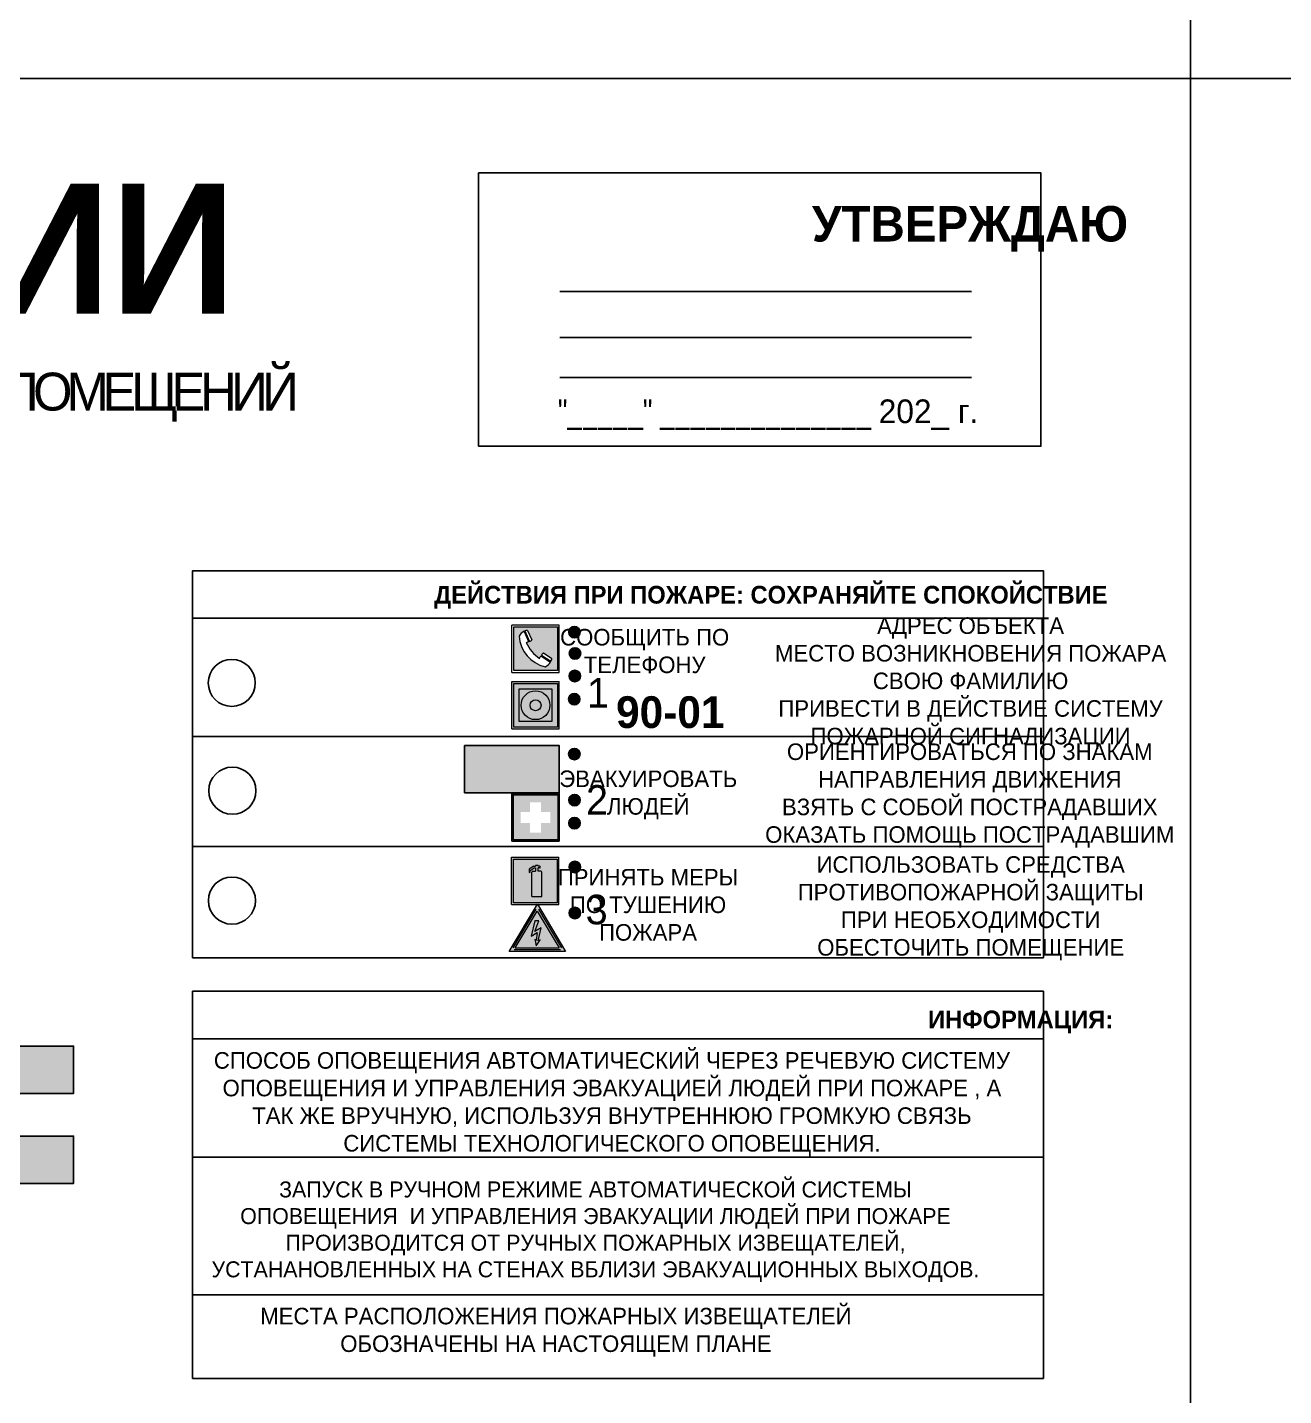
# Model space of a CAD drawing. Header units: millimetres. Extents: x 13810 to 67229, y 12374 to 21950.
# Drawn here: x 43382.2 to 43594.5, y 14326.4 to 14557.8 of the extents above; entities that cross this region are included whole.
import ezdxf

# ---------------------------------------------------------------- set-up
doc = ezdxf.new("R2010")
doc.units = ezdxf.units.MM
doc.layers.add('План_Штампы', color=7, linetype='Continuous')
doc.styles.add('обычный', font='arial.ttf')

# ---------------------------------------------------------------- blocks, each defined once
blk = doc.blocks.new('A$C3E6D3DDE')
at = {"lineweight": 5}
h = blk.add_hatch(color=40, dxfattribs=at)
h.paths.add_polyline_path([(24.1, 1.45), (16.46, -11.35), (31.74, -11.35)])
h.paths.add_polyline_path([(24.09, -0.46), (30.03, -10.41), (18.14, -10.41)], flags=16)
h.paths.add_polyline_path([(24.54, -3.08), (23.41, -6.02), (25.13, -5.01), (24.33, -8.5), (24.82, -8.27), (23.79, -9.86), (23.4, -8.04), (23.8, -8.43), (24.04, -6.29), (22.39, -7.25), (23.44, -3.08)], flags=0)
h = blk.add_hatch(color=256, dxfattribs=at)
h.paths.add_polyline_path([(24.37, 0.03, 0.567511), (23.82, 0.03), (17.59, -10.4, 0.582454), (17.86, -10.88), (30.32, -10.88, 0.582149), (30.6, -10.4)])
h.paths.add_polyline_path([(24.09, -0.46), (18.14, -10.41), (30.03, -10.41)], flags=16)
h.paths.add_polyline_path([(24.54, -3.08), (23.41, -6.02), (25.13, -5.01), (24.33, -8.5), (24.82, -8.27), (23.79, -9.86), (23.4, -8.04), (23.8, -8.43), (24.04, -6.29), (22.39, -7.25), (23.44, -3.08)], flags=0)
h = blk.add_hatch(color=40, dxfattribs=at)
h.paths.add_polyline_path([(24.09, -0.46), (18.14, -10.41), (30.03, -10.41)])
h.paths.add_polyline_path([(24.82, -8.27), (23.79, -9.86), (23.4, -8.04), (23.8, -8.43), (24.04, -6.29), (22.39, -7.25), (23.44, -3.08), (24.54, -3.08), (23.41, -6.02), (25.13, -5.01), (24.33, -8.5)], flags=16)
at = {"color": 40, "lineweight": 5}
for p, q in [((16.46, -11.35), (24.1, 1.45)), ((24.1, 1.45), (31.74, -11.35))]:
    blk.add_line(p, q, dxfattribs=at)
at = {"lineweight": 5}
for p, q in [((17.59, -10.4), (23.82, 0.03)), ((24.37, 0.03), (30.6, -10.4)), ((18.14, -10.41), (24.09, -0.46)), ((23.44, -3.08), (22.39, -7.25)), ((23.41, -6.02), (24.54, -3.08)), ((24.54, -3.08), (23.44, -3.08)), ((24.09, -0.46), (30.03, -10.41)), ((22.39, -7.25), (24.04, -6.29)), ((25.13, -5.01), (23.41, -6.02)), ((24.04, -6.29), (23.8, -8.43)), ((24.33, -8.5), (25.13, -5.01)), ((17.86, -10.88), (30.32, -10.88)), ((18.14, -10.41), (30.03, -10.41)), ((23.8, -8.43), (23.4, -8.04)), ((23.4, -8.04), (23.79, -9.86)), ((23.79, -9.86), (24.82, -8.27)), ((24.82, -8.27), (24.33, -8.5))]:
    blk.add_line(p, q, dxfattribs=at)
at = {"color": 50, "lineweight": 5}
blk.add_line((31.74, -11.35), (16.46, -11.35), dxfattribs=at)
blk = doc.blocks.new('A$C456E1F9C')
at = {"lineweight": 5}
h = blk.add_hatch(color=242, dxfattribs=at)
h.paths.add_polyline_path([(0.51, -1.47), (0.51, -13.26), (12.29, -13.26), (12.29, -1.47)])
h.paths.add_polyline_path([(5.42, -4.95, -0.254479), (4.78, -5.4), (3.52, -2.53, -0.209735), (4.23, -2.4)], flags=16)
h.paths.add_polyline_path([(8.53, -8.6), (10.87, -10.17), (10.54, -10.76), (8.03, -9.13, -0.192251)], flags=16)
h.paths.add_polyline_path([(4.61, -5.49, 0.005518), (3.87, -5.72, 0.128647), (7.49, -10.01, 0.00809), (7.83, -9.33), (10.47, -10.97, -0.16736), (8.99, -12.25, -0.327862), (1.95, -3.95, -0.166952), (3.36, -2.62)], flags=16)
at = {"color": 242, "lineweight": 5}
for p, q in [((0, -13.77), (0, -0.97)), ((12.8, -0.97), (0, -0.97)), ((4.61, -5.49), (3.36, -2.62)), ((3.52, -2.53), (4.78, -5.4)), ((4.23, -2.4), (5.42, -4.95)), ((12.8, -13.77), (12.8, -0.97)), ((7.83, -9.33), (10.47, -10.97)), ((8.03, -9.13), (10.54, -10.76)), ((10.81, -10.12), (8.53, -8.6)), ((10.54, -10.76), (10.8, -10.3)), ((10.8, -10.3), (10.81, -10.12)), ((0, -13.77), (12.8, -13.77))]:
    blk.add_line(p, q, dxfattribs=at)
blk.add_lwpolyline([(0.51, -1.47), (12.29, -1.47), (12.29, -13.26), (0.51, -13.26)], close=True, dxfattribs=at)
for centre, radius, start, end in [((4.59, -5.34), 2.99, 114.2845, 152.1974), ((4.02, -3.27), 0.891, 76.3284, 123.7092), ((11.12, -3.31), 9.19, 183.9915, 256.6009), ((14.98, -39.1), 35.17, 107.1487, 108.4135), ((13.86, -0.94), 11.08, 205.5536, 234.8762), ((4.68, -4.59), 0.824, 276.9621, 334.0723), ((-13.31, 0.8), 23.44, 332.5487, 334.4027), ((8.94, -9.5), 0.989, 114.4092, 157.9388), ((7.87, -9.46), 3, 291.9291, 329.9329)]:
    blk.add_arc(centre, radius, start, end, dxfattribs=at)
blk = doc.blocks.new('A$C54414219')
at = {"true_color": 0xffffff}
h = blk.add_hatch(color=7, dxfattribs=at)
h.paths.add_polyline_path([(2.39, -9.45), (2.39, -18.3), (11.23, -18.3), (11.23, -9.45)], flags=0)
h.paths.add_polyline_path([(10.71, -13.87, -1), (2.92, -13.87, -1)], flags=0)
h.paths.add_polyline_path([(8.3, -13.87, -1), (5.33, -13.87, -1)], flags=0)
h.paths.add_polyline_path([(0.41, -7.47), (0.41, -20.27), (13.21, -20.27), (13.21, -7.47)])
h.paths.add_polyline_path([(0.92, -19.77), (12.71, -19.77), (12.71, -7.98), (0.92, -7.98)], flags=16)
h.paths.add_polyline_path([(11.23, -9.45), (11.23, -18.3), (2.39, -18.3), (2.39, -9.45)], flags=0)
at = {"lineweight": 5}
h = blk.add_hatch(color=242, dxfattribs=at)
h.paths.add_polyline_path([(12.71, -7.98), (0.92, -7.98), (0.92, -19.77), (12.71, -19.77)])
h.paths.add_polyline_path([(11.23, -18.3), (2.39, -18.3), (2.39, -9.45), (11.23, -9.45)], flags=16)
h.paths.add_polyline_path([(10.71, -13.87, -1), (2.92, -13.87, -1)], flags=0)
h.paths.add_polyline_path([(8.3, -13.87, -1), (5.33, -13.87, -1)], flags=0)
at = {"true_color": 0xffffff}
h = blk.add_hatch(color=7, dxfattribs=at)
h.paths.add_polyline_path([(2.39, -9.45), (2.39, -18.3), (11.23, -18.3), (11.23, -9.45)])
h.paths.add_polyline_path([(10.71, -13.87, -1), (2.92, -13.87, -1)], flags=16)
h.paths.add_polyline_path([(8.3, -13.87, -1), (5.33, -13.87, -1)], flags=0)
at = {"lineweight": 5}
h = blk.add_hatch(color=242, dxfattribs=at)
h.paths.add_polyline_path([(2.92, -13.87, 1), (10.71, -13.87, 1)])
h.paths.add_polyline_path([(8.3, -13.87, -1), (5.33, -13.87, -1)], flags=16)
at = {"color": 242, "lineweight": 5}
for p, q in [((0.41, -20.27), (0.41, -7.47)), ((0.41, -7.47), (13.21, -7.47)), ((0.41, -7.47), (13.21, -7.47)), ((13.21, -20.27), (13.21, -7.47)), ((0.41, -20.27), (13.21, -20.27))]:
    blk.add_line(p, q, dxfattribs=at)
for points in [[(0.92, -7.98), (12.71, -7.98), (12.71, -19.77), (0.92, -19.77)], [(2.39, -9.45), (11.23, -9.45), (11.23, -18.3), (2.39, -18.3)]]:
    blk.add_lwpolyline(points, close=True, dxfattribs=at)
for radius in [3.89, 1.49]:
    blk.add_circle((6.81, -13.87), radius, dxfattribs=at)
blk = doc.blocks.new('A$C32E8229D')
at = {"true_color": 0xffffff}
blk.add_hatch(color=7, dxfattribs=at).paths.add_polyline_path([(0, 0), (0, -8), (16, -8), (16, 0)])
h = blk.add_hatch(color=126)
h.paths.add_polyline_path([(0.2, -0.2), (15.8, -0.2), (15.8, -7.8), (0.2, -7.8)])
h.paths.add_polyline_path([(13.49, -2.05), (12.08, -2.05), (11.37, -2.63, 0.162397), (11.29, -2.84), (11.29, -3.63), (10.35, -3.63), (10.35, -4.05), (11.68, -4.05), (11.68, -3.48), (12.26, -4.28), (11.29, -5.1), (11.29, -6.78), (11.85, -6.78), (11.85, -5.44), (12.8, -4.64), (12.8, -5.94), (14.46, -5.94), (14.46, -5.39), (13.45, -5.39), (13.45, -3.97), (12.46, -2.59), (13.15, -2.59), (13.69, -3.34), (14.18, -3)], flags=16)
h.paths.add_polyline_path([(10.74, -1.82, 1), (11.8, -1.82, 1)], flags=16)
h.paths.add_polyline_path([(9.39, -3.59), (5.99, -3.59), (6.56, -3.03), (5.91, -3.03), (5.1, -3.83), (5.91, -4.64), (6.56, -4.64), (5.99, -4.09), (9.39, -4.09)], flags=16)
h.paths.add_polyline_path([(4.29, -1.08), (1.72, -1.08), (1.72, -6.6), (4.29, -6.6)], flags=16)
at = {"color": 126}
blk.add_lwpolyline([(16, -8), (0, -8), (0, 0), (16, 0)], close=True, dxfattribs=at)
blk = doc.blocks.new('A$C18900ED3')
h = blk.add_hatch(color=126)
h.paths.add_polyline_path([(-0.18, -0.18), (-7.02, -0.18), (-7.02, -7.02), (-0.18, -7.02)])
h.paths.add_polyline_path([(-5.89, -4.46), (-5.89, -2.77), (-4.46, -2.77), (-4.46, -1.31), (-2.77, -1.31), (-2.77, -2.77), (-1.33, -2.77), (-1.33, -4.46), (-2.77, -4.46), (-2.77, -5.89), (-4.46, -5.89), (-4.46, -4.46)], flags=16)
at = {"color": 126}
for p, q in [((-7.2, 0), (-7.2, -7.2)), ((0, 0), (-7.2, 0)), ((0, -7.2), (0, 0)), ((-7.02, -7.02), (-7.02, -0.18)), ((-7.02, -0.18), (-0.18, -0.18)), ((-0.18, -0.18), (-0.18, -7.02)), ((-7.2, -7.2), (0, -7.2)), ((-0.18, -7.02), (-7.02, -7.02))]:
    blk.add_line(p, q, dxfattribs=at)
blk = doc.blocks.new('A$C3AD82952')
at = {"true_color": 0xf5f5ff}
h = blk.add_hatch(color=7, dxfattribs=at)
h.dxf.hatch_style = 1
h.paths.add_polyline_path([(8.21, 8.73, 0.414214), (7.89, 9.05), (7.22, 9.05), (7.22, 9.92), (7.59, 9.92, 1), (7.57, 10.36), (7.22, 10.36), (7.22, 10.6), (6.43, 10.6), (6.43, 10.36), (6.01, 10.36), (4.74, 9.59), (4.74, 8.69), (4.98, 8.73), (4.98, 9.26), (6.12, 9.91), (6.43, 9.91), (6.43, 9.05), (5.76, 9.05, 0.414214), (5.44, 8.73), (5.44, 2.2), (8.21, 2.2)], flags=0)
h.paths.add_polyline_path([(12.8, 12.8), (0, 12.8), (0, 0), (12.8, 0)])
h.paths.add_polyline_path([(0.51, 12.29), (12.29, 12.29), (12.29, 0.51), (0.51, 0.51)], flags=16)
h.paths.add_polyline_path([(4.74, 9.59), (6.01, 10.36), (6.43, 10.36), (6.43, 10.6), (7.22, 10.6), (7.22, 10.36), (7.59, 10.36, -0.94586), (7.59, 9.92), (7.22, 9.92), (7.22, 9.05), (7.89, 9.05, -0.414214), (8.21, 8.73), (8.21, 2.2), (5.44, 2.2), (5.44, 8.73, -0.414214), (5.76, 9.05), (6.43, 9.05), (6.43, 9.91), (6.12, 9.91), (4.98, 9.26), (4.98, 8.73), (4.74, 8.69)], flags=0)
h = blk.add_hatch(color=242)
h.dxf.hatch_style = 1
h.paths.add_polyline_path([(12.29, 12.29), (0.51, 12.29), (0.51, 0.51), (12.29, 0.51)])
h.paths.add_polyline_path([(4.74, 8.69), (4.74, 9.59), (6.01, 10.36), (6.43, 10.36), (6.43, 10.6), (7.22, 10.6), (7.22, 10.36), (7.59, 10.36, -0.94586), (7.59, 9.92), (7.22, 9.92), (7.22, 9.05), (7.89, 9.05, -0.414214), (8.21, 8.73), (8.21, 2.2), (5.44, 2.2), (5.44, 8.73, -0.414214), (5.76, 9.05), (6.43, 9.05), (6.43, 9.91), (6.12, 9.91), (4.98, 9.26), (4.98, 8.73)], flags=16)
h = blk.add_hatch(color=7, dxfattribs=at)
h.dxf.hatch_style = 1
h.paths.add_polyline_path([(8.21, 8.73, 0.414214), (7.89, 9.05), (7.22, 9.05), (7.22, 9.92), (7.59, 9.92, 1), (7.57, 10.36), (7.22, 10.36), (7.22, 10.6), (6.43, 10.6), (6.43, 10.36), (6.01, 10.36), (4.74, 9.59), (4.74, 8.69), (4.98, 8.73), (4.98, 9.26), (6.12, 9.91), (6.43, 9.91), (6.43, 9.05), (5.76, 9.05, 0.414214), (5.44, 8.73), (5.44, 2.2), (8.21, 2.2)])
at = {"color": 242, "lineweight": 5}
for p, q in [((0, 0), (0, 12.8)), ((0, 12.8), (12.8, 12.8)), ((12.8, 0), (12.8, 12.8)), ((6.01, 10.36), (4.74, 9.59)), ((4.74, 9.59), (4.74, 8.69)), ((4.74, 8.69), (4.98, 8.73)), ((4.98, 9.26), (6.12, 9.91)), ((4.98, 8.73), (4.98, 9.26)), ((5.44, 2.2), (5.44, 8.73)), ((5.76, 9.05), (6.43, 9.05)), ((6.01, 10.36), (6.43, 10.36)), ((6.12, 9.91), (6.43, 9.91)), ((7.22, 10.6), (6.43, 10.6)), ((6.43, 10.6), (6.43, 10.36)), ((6.43, 9.91), (6.43, 9.05)), ((7.22, 10.36), (7.22, 10.6)), ((7.59, 10.36), (7.22, 10.36)), ((7.22, 9.05), (7.22, 9.92)), ((7.59, 9.92), (7.22, 9.92)), ((7.89, 9.05), (7.22, 9.05)), ((8.21, 2.2), (8.21, 8.73)), ((0, 0), (12.8, 0)), ((5.44, 2.2), (8.21, 2.2))]:
    blk.add_line(p, q, dxfattribs=at)
blk.add_lwpolyline([(0.51, 12.29), (12.29, 12.29), (12.29, 0.51), (0.51, 0.51)], close=True, dxfattribs=at)
for centre, radius, start, end in [((5.76, 8.73), 0.32, 90, 180), ((7.58, 10.14), 0.223, 273.1875, 86.8125), ((7.89, 8.73), 0.32, 0, 90)]:
    blk.add_arc(centre, radius, start, end, dxfattribs=at)
blk = doc.blocks.new('A$C7B4425F7')
at = {"true_color": 0xffffff}
blk.add_hatch(color=7, dxfattribs=at).paths.add_polyline_path([(0, 0), (-16, 0), (-16, -8), (0, -8)])
h = blk.add_hatch(color=126)
h.paths.add_polyline_path([(-0.2, -0.2), (-15.8, -0.2), (-15.8, -7.8), (-0.2, -7.8)])
h.paths.add_polyline_path([(-11.76, -2.03), (-11.76, -3.66), (-11.17, -3.66, -0.568275), (-11.17, -6.18), (-12.58, -6.18), (-12.58, -2.03)], flags=16)
h.paths.add_polyline_path([(-13.33, -4.12, -0.495768), (-13.59, -6.18), (-15.03, -6.18), (-15.03, -2.03), (-13.59, -2.03, -0.487973)], flags=16)
h.paths.add_polyline_path([(-10.25, -2.03), (-9.48, -2.03), (-9.48, -6.18), (-10.25, -6.18)], flags=16)
h.paths.add_polyline_path([(-13.84, -3.69), (-14.24, -3.69), (-14.24, -3.03), (-13.9, -3.03, -0.692621)], flags=0)
h.paths.add_polyline_path([(-9.15, -2.03), (-8.4, -2.03), (-8.04, -3.07), (-7.68, -2.03), (-6.93, -2.03), (-7.64, -4.1), (-6.93, -6.18), (-7.68, -6.18), (-8.04, -5.14), (-8.4, -6.18), (-9.15, -6.18), (-8.44, -4.1)], flags=16)
h.paths.add_polyline_path([(-11.76, -4.46), (-11.42, -4.46, -0.692621), (-11.36, -5.12), (-11.76, -5.12)], flags=0)
h.paths.add_polyline_path([(-13.9, -5.2), (-14.24, -5.2), (-14.24, -4.55), (-13.84, -4.55, -0.708038)], flags=0)
edge = h.paths.add_edge_path(flags=16)
edge.add_ellipse((-5.51, -4.08), major_axis=(0, 2.05), ratio=0.586184, start_angle=0, end_angle=360)
edge = h.paths.add_edge_path(flags=0)
edge.add_ellipse((-5.51, -4.08), major_axis=(0, 1.14), ratio=0.454828, start_angle=0, end_angle=360)
h.paths.add_polyline_path([(-4.13, -4.96, 0.377264), (-3.48, -4.52, 0.0555), (-3.16, -2.03), (-1.66, -2.03), (-1.66, -4.96), (-0.96, -4.96), (-0.96, -7.01), (-1.75, -7.01), (-1.75, -6.18), (-3.3, -6.18), (-3.3, -7.02), (-4.13, -7.02)], flags=16)
h.paths.add_polyline_path([(-2.73, -2.91), (-2.28, -2.91), (-2.28, -4.96), (-3.05, -4.96, 0.079136)], flags=0)
at = {"color": 126}
blk.add_lwpolyline([(-16, -8), (0, -8), (0, 0), (-16, 0)], close=True, dxfattribs=at)

msp = doc.modelspace()

# ---------------------------------------------------------------- hatches: boundary and pattern name
at = {"lineweight": 0}
h = msp.add_hatch(color=256, dxfattribs=at)
h.dxf.hatch_style = 1
h.paths.add_polyline_path([(43473.7, 14455.51, 1), (43475.63, 14455.51, 1)])
h = msp.add_hatch(color=256, dxfattribs=at)
h.dxf.hatch_style = 1
h.paths.add_polyline_path([(43473.8, 14451.92, 1), (43475.74, 14451.92, 1)])
h = msp.add_hatch(color=256, dxfattribs=at)
h.dxf.hatch_style = 1
h.paths.add_polyline_path([(43473.77, 14448.11, 1), (43475.7, 14448.11, 1)])
h = msp.add_hatch(color=256, dxfattribs=at)
h.dxf.hatch_style = 1
h.paths.add_polyline_path([(43473.68, 14444.18, 1), (43475.62, 14444.18, 1)])
h = msp.add_hatch(color=256, dxfattribs=at)
h.dxf.hatch_style = 1
h.paths.add_polyline_path([(43473.7, 14434.91, 1), (43475.63, 14434.91, 1)])
h = msp.add_hatch(color=256, dxfattribs=at)
h.dxf.hatch_style = 1
h.paths.add_polyline_path([(43473.74, 14427.13, 1), (43475.67, 14427.13, 1)])
h = msp.add_hatch(color=256, dxfattribs=at)
h.dxf.hatch_style = 1
h.paths.add_polyline_path([(43473.73, 14423.23, 1), (43475.66, 14423.23, 1)])
h = msp.add_hatch(color=256, dxfattribs=at)
h.dxf.hatch_style = 1
h.paths.add_polyline_path([(43473.79, 14415.81, 1), (43475.72, 14415.81, 1)])
h = msp.add_hatch(color=256, dxfattribs=at)
h.dxf.hatch_style = 1
h.paths.add_polyline_path([(43473.79, 14408.04, 1), (43475.72, 14408.04, 1)])

# ---------------------------------------------------------------- linework, layer by layer
at = {"color": 126, "lineweight": 0, "true_color": 0x008754}
for points in [[(42978.76, 14944.12), (43578.76, 14944.12), (43578.76, 14549.12), (42978.76, 14549.12)], [(42978.76, 14944.12), (43578.76, 14944.12), (43578.76, 14549.12), (42978.76, 14549.12)], [(42978.76, 14944.12), (43578.76, 14944.12), (43578.76, 14549.12), (42978.76, 14549.12)], [(42978.76, 14944.12), (43578.76, 14944.12), (43578.76, 14549.12), (42978.76, 14549.12)], [(43578.76, 14944.12), (44178.76, 14944.12), (44178.76, 14549.12), (43578.76, 14549.12)], [(43578.76, 14944.12), (44178.76, 14944.12), (44178.76, 14549.12), (43578.76, 14549.12)], [(43578.76, 14944.12), (44178.76, 14944.12), (44178.76, 14549.12), (43578.76, 14549.12)], [(43578.76, 14944.12), (44178.76, 14944.12), (44178.76, 14549.12), (43578.76, 14549.12)], [(42978.76, 14549.12), (43578.76, 14549.12), (43578.76, 14154.12), (42978.76, 14154.12)], [(42978.76, 14549.12), (43578.76, 14549.12), (43578.76, 14154.12), (42978.76, 14154.12)], [(42978.76, 14549.12), (43578.76, 14549.12), (43578.76, 14154.12), (42978.76, 14154.12)], [(42978.76, 14549.12), (43578.76, 14549.12), (43578.76, 14154.12), (42978.76, 14154.12)], [(43578.76, 14549.12), (44178.76, 14549.12), (44178.76, 14154.12), (43578.76, 14154.12)], [(43578.76, 14549.12), (44178.76, 14549.12), (44178.76, 14154.12), (43578.76, 14154.12)], [(43578.76, 14549.12), (44178.76, 14549.12), (44178.76, 14154.12), (43578.76, 14154.12)], [(43578.76, 14549.12), (44178.76, 14549.12), (44178.76, 14154.12), (43578.76, 14154.12)]]:
    msp.add_lwpolyline(points, close=True, dxfattribs=at)
for points in [[(43458.48, 14533.16), (43553.48, 14533.16), (43553.48, 14486.95), (43458.48, 14486.95)], [(43410.16, 14457.86), (43553.92, 14457.86), (43553.92, 14465.91), (43410.16, 14465.91)], [(43410.16, 14457.86), (43553.92, 14457.86), (43553.92, 14400.46), (43410.16, 14400.46)]]:
    msp.add_lwpolyline(points, close=True)
for points in [[(43472.23, 14513.11), (43541.76, 14513.11)], [(43472.23, 14505.35), (43541.76, 14505.35)], [(43472.23, 14498.56), (43541.76, 14498.56)], [(43468.57, 14437.86), (43410.16, 14437.86), (43553.92, 14437.86)], [(43468.57, 14419.29), (43410.16, 14419.29), (43553.92, 14419.29)]]:
    msp.add_lwpolyline(points)
at = {"color": 0}
msp.add_lwpolyline([(43410.16, 14394.8), (43553.92, 14394.8), (43553.92, 14329.35), (43410.16, 14329.35)], close=True, dxfattribs=at)
for points in [[(43410.16, 14386.75), (43553.92, 14386.75)], [(43410.16, 14366.75), (43553.92, 14366.75)], [(43410.16, 14343.5), (43553.92, 14343.5)]]:
    msp.add_lwpolyline(points, dxfattribs=at)
for centre, radius in [((43474.67, 14455.51), 0.966), ((43474.77, 14451.92), 0.966), ((43416.78, 14446.94), 3.98), ((43474.73, 14448.11), 0.966), ((43474.65, 14444.18), 0.966), ((43474.66, 14434.91), 0.966), ((43416.88, 14428.71), 3.98), ((43474.7, 14427.13), 0.966), ((43474.69, 14423.23), 0.966), ((43474.75, 14415.81), 0.966), ((43416.81, 14410.13), 3.98), ((43474.76, 14408.04), 0.966)]:
    msp.add_circle(centre, radius)

# ---------------------------------------------------------------- block references
for name, p, xscale, yscale, zscale in [('A$C456E1F9C', (43464.11, 14457.32), 0.625, 0.625, 0.625), ('A$C54414219', (43463.85, 14451.83), 0.625, 0.625, 0.625), ('A$C18900ED3', (43472.11, 14428.19), 1.111111111007631, 1.111111111007631, 1.111111111007631), ('A$C3AD82952', (43464.06, 14409.46), 0.625, 0.625, 0.625), ('A$C3E6D3DDE', (43453.35, 14408.65), 0.625, 0.625, 0.625)]:
    msp.add_blockref(name, p, dxfattribs=dict(xscale=xscale, yscale=yscale, zscale=zscale))
at = {"xscale": -1}
msp.add_blockref('A$C32E8229D', (43472.11, 14436.34), dxfattribs=at)
at = {"layer": 'План_Штампы', "color": 126, "lineweight": 100, "true_color": 0x008754}
for p in [(43390.06, 14385.55), (43390.06, 14370.31)]:
    msp.add_blockref('A$C7B4425F7', p, dxfattribs=at)

# ---------------------------------------------------------------- texts
at = {"lineweight": 0, "style": 'обычный'}
for s, insert, char_height, width, attachment_point in [('{\\fProxima Nova Rg|b1|i0|c204|p2;ПЛАН ЭВАКУАЦИИ}', (43140.3, 14531.35), 22, 493.8901, 1), ('\\pi-18,l18,t18;{\\fProxima Nova Rg|b1|i0|c204|p2;УТВЕРЖДАЮ\\H1.1997x; }', (43541.52, 14523.69), 6, 126.6484, 5), ('{\\fArial Narrow|b0|i0|c204|p34;"_____" ______________ \\fProxima Nova Rg|b0|i0|c204|p2;202_ г. }', (43507.39, 14492.28), 4, 78.6503, 5), ('{\\fProxima Nova Rg|b1|i0|c204|p2;ДЕЙСТВИЯ ПРИ ПОЖАРЕ: СОХРАНЯЙТЕ СПОКОЙСТВИЕ\\H1.6644x; }', (43507.87, 14461.41), 3, 175.1736, 5), ('\\pi-8.4,l8.4,t8.4;{\\fProxima Nova Rg|b0|i0|c204|p2;АДРЕС ОБЪЕКТА\\PМЕСТО ВОЗНИКНОВЕНИЯ ПОЖАРА \\PСВОЮ ФАМИЛИЮ\\PПРИВЕСТИ В ДЕЙСТВИЕ СИСТЕМУ \\PПОЖАРНОЙ СИГНАЛИЗАЦИИ}', (43541.61, 14446.88), 2.8, 126.6484, 5), ('{\\fProxima Nova Rg|b0|i0|c204|p2;СООБЩИТЬ ПО \\PТЕЛЕФОНУ}', (43486.54, 14452.31), 2.8, 126.6484, 5), ('{\\fProxima Nova Rg|b0|i0|c204|p2;1\\H1.1667x; }', (43478.64, 14445.25), 5, 126.6484, 5), ('{\\fProxima Nova Rg|b1|i0|c204|p2;\\H1.0714x;90-01\\fProxima Nova Rg|b0|i0|c204|p2;\\H0.93331x; \\H1.3449x; }', (43490.87, 14441.96), 5, 126.6484, 5), ('\\pi-8.4,l8.4,t8.4;{\\fProxima Nova Rg|b0|i0|c204|p2;ОРИЕНТИРОВАТЬСЯ ПО ЗНАКАМ \\PНАПРАВЛЕНИЯ ДВИЖЕНИЯ\\PВЗЯТЬ С СОБОЙ ПОСТРАДАВШИХ\\PОКАЗАТЬ ПОМОЩЬ ПОСТРАДАВШИМ}', (43541.47, 14427.9), 2.8, 126.6484, 5), ('{\\fProxima Nova Rg|b0|i0|c204|p2;ЭВАКУИРОВАТЬ \\PЛЮДЕЙ}', (43487.15, 14427.99), 2.8, 126.6484, 5), ('{\\fProxima Nova Rg|b0|i0|c204|p2;2\\H1.1967x; }', (43478.49, 14427.16), 5, 126.6484, 5), ('\\pi-8.4,l8.4,t8.4;{\\fProxima Nova Rg|b0|i0|c204|p2;ИСПОЛЬЗОВАТЬ СРЕДСТВА \\PПРОТИВОПОЖАРНОЙ ЗАЩИТЫ \\PПРИ НЕОБХОДИМОСТИ \\PОБЕСТОЧИТЬ ПОМЕЩЕНИЕ}', (43541.63, 14408.83), 2.8, 126.6484, 5), ('{\\fProxima Nova Rg|b0|i0|c204|p2;ПРИНЯТЬ МЕРЫ \\PПО ТУШЕНИЮ \\PПОЖАРА}', (43487.11, 14409.41), 2.8, 126.6484, 5), ('{\\fProxima Nova Rg|b0|i0|c204|p2;3\\H1.1967x; }', (43478.43, 14408.59), 5, 126.6484, 5), ('{\\fProxima Nova Rg|b1|i0|c204|p2;ИНФОРМАЦИЯ:\\H1.1997x; }', (43550.06, 14389.61), 3, 175.1736, 5), ('{\\fProxima Nova Rg|b0|i0|c204|p2;СПОСОБ ОПОВЕЩЕНИЯ АВТОМАТИЧЕСКИЙ ЧЕРЕЗ РЕЧЕВУЮ СИСТЕМУ ОПОВЕЩЕНИЯ И УПРАВЛЕНИЯ ЭВАКУАЦИЕЙ ЛЮДЕЙ ПРИ ПОЖАРЕ , А ТАК ЖЕ ВРУЧНУЮ, ИСПОЛЬЗУЯ ВНУТРЕННЮЮ ГРОМКУЮ СВЯЗЬ СИСТЕМЫ ТЕХНОЛОГИЧЕСКОГО ОПОВЕЩЕНИЯ.}', (43481.01, 14375.71), 2.8, 137.0334, 5), ('{\\fProxima Nova Rg|b0|i0|c204|p2;\\P\\pt8.1;ЗАПУСК В РУЧНОМ РЕЖИМЕ АВТОМАТИЧЕСКОЙ СИСТЕМЫ ОПОВЕЩЕНИЯ  И УПРАВЛЕНИЯ ЭВАКУАЦИИ ЛЮДЕЙ ПРИ ПОЖАРЕ ПРОИЗВОДИТСЯ ОТ РУЧНЫХ ПОЖАРНЫХ ИЗВЕЩАТЕЛЕЙ, УСТАНАНОВЛЕННЫХ НА СТЕНАХ ВБЛИЗИ ЭВАКУАЦИОННЫХ ВЫХОДОВ. }', (43478.23, 14356.41), 2.7, 131.4512, 5), ('\\pt8.4;{\\fProxima Nova Rg|b0|i0|c204|p2;\\PМЕСТА РАСПОЛОЖЕНИЯ ПОЖАРНЫХ ИЗВЕЩАТЕЛЕЙ ОБОЗНАЧЕНЫ НА НАСТОЯЩЕМ ПЛАНЕ}', (43471.54, 14339.49), 2.8, 118.5618, 5)]:
    msp.add_mtext(s, dxfattribs=dict(at, insert=insert, char_height=char_height, width=width, attachment_point=attachment_point))
at = {"color": 0, "lineweight": 0, "insert": (43289.69, 14499.56), "char_height": 8, "width": 449.2158, "attachment_point": 5, "style": 'обычный'}
msp.add_mtext('{\\fArial Black|b1|i0|c204|p34;\\H2x;\\T0.85;  \\fArial Narrow|b0|i0|c204|p34;\\H0.8x;\\W0.9;\\P\\fProxima Nova Rg|b0|i0|c204|p2;\\H0.5x;\\W1;\\C256;ПРИ ПОЖАРЕ  ИЛИ ДРУГИХ ЧРЕЗВЫЧАЙНЫХ СИТУАЦИЯХ  ИЗ ПОМЕЩЕНИЙ \\fProxima Nova Rg|b1|i0|c204|p2;\\H1.25x;\\PЦЭН: ОГП, АПЛРН  отм. 0,00}', dxfattribs=at)

doc.saveas('drawing.dxf')
